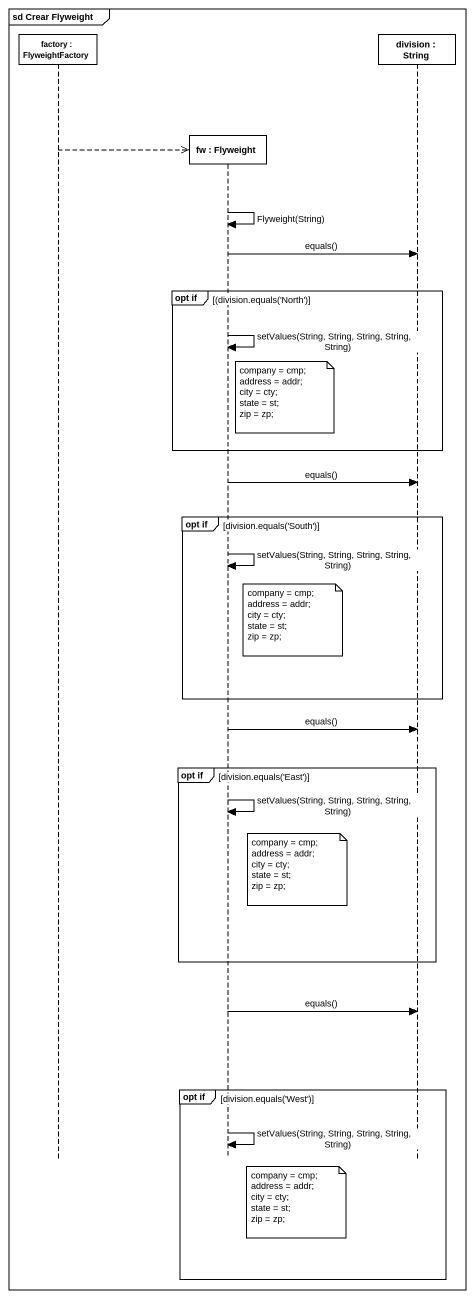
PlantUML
@startuml
mainframe sd Crear Flyweight
hide footbox
participant "factory : FlyweightFactory" as factory
participant "fw : Flyweight" as fw
participant "division : String" as division

factory -->> fw **
fw -> fw : Flyweight(String)
fw -> division : equals()
group opt if [(division.equals('North')]
  fw -> fw : setValues(String, String, String, String, String)
  note right of fw
    company = cmp;
    address = addr;
    city = cty;
    state = st;
    zip = zp;
  end note
end
fw -> division : equals()
group opt if [division.equals('South')]
  fw -> fw : setValues(String, String, String, String, String)
  note right of fw
    company = cmp;
    address = addr;
    city = cty;
    state = st;
    zip = zp;
  end note
end
fw -> division : equals()
group opt if [division.equals('East')]
  fw -> fw : setValues(String, String, String, String, String)
  note right of fw
    company = cmp;
    address = addr;
    city = cty;
    state = st;
    zip = zp;
  end note
end
fw -> division : equals()
group opt if [division.equals('West')]
  fw -> fw : setValues(String, String, String, String, String)
  note right of fw
    company = cmp;
    address = addr;
    city = cty;
    state = st;
    zip = zp;
  end note
end
@enduml
